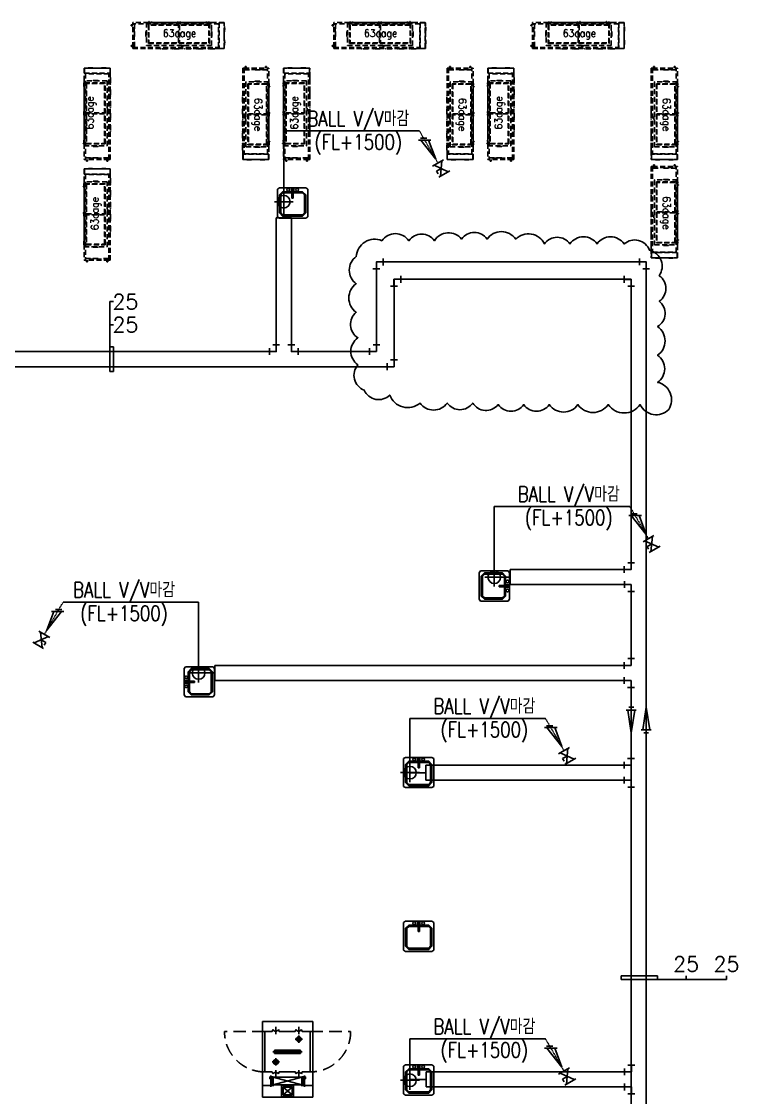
# Model space of a CAD drawing. Header units: millimetres. Extents: x 10903 to 284569, y 2319 to 62017.
# Drawn here: x 164789 to 178986, y 31349 to 52696 of the extents above; entities that cross this region are included whole.
import ezdxf
from ezdxf.enums import TextEntityAlignment as Align

# ---------------------------------------------------------------- set-up
doc = ezdxf.new("R2010")
doc.units = ezdxf.units.MM
for name, pattern in [('DASHDOT', [1, 0.5, -0.25, 0, -0.25]), ('DASHED', [0.75, 0.5, -0.25]), ('PHANTOM', [63.5, 31.75, -6.35, 6.35, -6.35, 6.35, -6.35])]:
    doc.linetypes.add(name, pattern=pattern)
for name, color, linetype in [('1', 8, 'Continuous'), ('5TXT', 7, 'Continuous'), ('ex', 1, 'Continuous'), ('IVC-SPF', 1, 'Continuous'), ('pipe', 3, 'Continuous'), ('UT GAS', 4, 'Continuous'), ('UTIL-RO', 4, 'Continuous'), ('빌트인', 8, 'Continuous')]:
    doc.layers.add(name, color=color, linetype=linetype)
doc.styles.add('GHS', font='ROMANS.shx', dxfattribs={"bigfont": 'whgtxt.shx'})
doc.styles.add('굴림', font='simple.shx', dxfattribs={"bigfont": 'whgtxt.shx'})
doc.styles.add('으뜸체', font='simplex.shx', dxfattribs={"bigfont": 'whgtxt.shx'})

# ---------------------------------------------------------------- blocks, each defined once
blk = doc.blocks.new('P1')
at = {"layer": '1', "color": 1, "linetype": 'Continuous'}
for p, q in [((112.5, 0), (-112.5, 0)), ((0, -112.5), (0, 112.5))]:
    blk.add_line(p, q, dxfattribs=at)
at = {"layer": 'pipe', "color": 2}
blk.add_circle((0, 0), 75, dxfattribs=at)
blk = doc.blocks.new('SA20L')
at = {"color": 2, "linetype": 'Continuous'}
for p, q in [((1.59, 0.53), (0.53, 1.59)), ((0.53, -1.59), (1.59, -0.53))]:
    blk.add_line(p, q, dxfattribs=at)
at = {"color": 0, "linetype": 'Continuous'}
blk.add_lwpolyline([(1.06, -1.06), (0, 0), (1.06, 1.06)], dxfattribs=at)
at = {"color": 2, "linetype": 'Continuous'}
for p in [(1.06, 1.06), (1.06, -1.06)]:
    blk.add_point(p, dxfattribs=at)
blk = doc.blocks.new('0S2c-M51-005-0-3층 UTILITY배관 평면도$0$SDFASFSDAF')
at = {"layer": 'pipe', "color": 2}
for p, q in [((0, 1.25), (0, -1.25)), ((0, 0.9), (2.5, -0.9)), ((2.5, 0.9), (0, -0.9)), ((2.5, 1.25), (2.5, -1.25))]:
    blk.add_line(p, q, dxfattribs=at)
blk = doc.blocks.new('VALD01')
at = {"color": 2}
for p, q in [((-1.96, 0.7), (2.54, 0)), ((2.54, 0), (-1.96, -0.7))]:
    blk.add_line(p, q, dxfattribs=at)
for points in [[(-2.54, -0.48), (-2.54, 0.48)], [(-1.96, -1), (-1.96, 1)]]:
    blk.add_lwpolyline(points, dxfattribs=at)
blk = doc.blocks.new('SINK2')
at = {"layer": '빌트인'}
for p, q in [((-262, 600), (-300, 575)), ((-300, 25), (-300, 575)), ((-262, 600), (262, 600)), ((-198, 562), (-262, 498)), ((-262, 498), (-198, 562)), ((-262, 498), (-262, 140)), ((-262, 498), (-262, 140)), ((-236, 498), (-262, 498)), ((-236, 498), (-262, 498)), ((-236, 498), (-198, 536)), ((-198, 536), (-236, 498)), ((-236, 140), (-236, 498)), ((-236, 140), (-236, 498)), ((198, 562), (-198, 562)), ((-198, 562), (198, 562)), ((-198, 536), (-198, 562)), ((-198, 536), (-198, 562)), ((-198, 536), (198, 536)), ((198, 536), (-198, 536)), ((262, 498), (198, 562)), ((198, 562), (198, 536)), ((262, 498), (198, 562)), ((198, 536), (198, 562)), ((236, 498), (198, 536)), ((198, 536), (236, 498)), ((236, 140), (236, 498)), ((236, 498), (262, 498)), ((236, 140), (236, 498)), ((236, 498), (262, 498)), ((262, 600), (300, 575)), ((262, 498), (262, 140)), ((262, 498), (262, 140)), ((300, 25), (300, 575)), ((-262, 0), (-300, 25)), ((-262, 140), (-198, 76)), ((-262, 140), (-236, 140)), ((-198, 76), (-262, 140)), ((-262, 140), (-236, 140)), ((262, 0), (-262, 0)), ((-198, 102), (-236, 140)), ((-236, 140), (-198, 102)), ((198, 102), (-198, 102)), ((-198, 102), (198, 102)), ((-198, 76), (-198, 102)), ((-198, 102), (-198, 76)), ((-198, 76), (198, 76)), ((198, 76), (-198, 76)), ((-114, 45), (-115, 38)), ((-115, 38), (-114, 45)), ((-114, 45), (-115, 38)), ((-115, 38), (-114, 45)), ((-115, 38), (-114, 32)), ((-114, 32), (-115, 38)), ((-115, 38), (-114, 32)), ((-114, 32), (-115, 38)), ((-111, 51), (-114, 45)), ((-114, 45), (-111, 51)), ((-111, 51), (-114, 45)), ((-114, 45), (-111, 51)), ((-114, 32), (-111, 25)), ((-111, 25), (-114, 32)), ((-114, 32), (-111, 25)), ((-111, 25), (-114, 32)), ((-107, 56), (-111, 51)), ((-111, 51), (-107, 56)), ((-107, 56), (-111, 51)), ((-111, 51), (-107, 56)), ((-111, 25), (-107, 20)), ((-107, 20), (-111, 25)), ((-111, 25), (-107, 20)), ((-107, 20), (-111, 25)), ((-102, 60), (-107, 56)), ((-107, 56), (-102, 60)), ((-102, 60), (-107, 56)), ((-107, 56), (-102, 60)), ((-107, 20), (-102, 16)), ((-102, 16), (-107, 20)), ((-107, 20), (-102, 16)), ((-102, 16), (-107, 20)), ((-96, 63), (-102, 60)), ((-102, 60), (-96, 63)), ((-96, 63), (-102, 60)), ((-102, 60), (-96, 63)), ((-102, 16), (-96, 14)), ((-96, 14), (-102, 16)), ((-102, 16), (-96, 14)), ((-96, 14), (-102, 16)), ((-89, 64), (-96, 63)), ((-96, 63), (-89, 64)), ((-89, 64), (-96, 63)), ((-96, 63), (-89, 64)), ((-96, 14), (-89, 13)), ((-89, 13), (-96, 14)), ((-96, 14), (-89, 13)), ((-89, 13), (-96, 14)), ((-82, 63), (-89, 64)), ((-82, 63), (-89, 64)), ((-89, 64), (-82, 63)), ((-82, 63), (-89, 64)), ((-89, 13), (-82, 14)), ((-82, 14), (-89, 13)), ((-89, 13), (-82, 14)), ((-82, 14), (-89, 13)), ((-76, 60), (-82, 63)), ((-82, 63), (-76, 60)), ((-76, 60), (-82, 63)), ((-82, 63), (-76, 60)), ((-82, 14), (-76, 16)), ((-76, 16), (-82, 14)), ((-82, 14), (-76, 16)), ((-76, 16), (-82, 14)), ((-71, 56), (-76, 60)), ((-76, 60), (-71, 56)), ((-71, 56), (-76, 60)), ((-76, 60), (-71, 56)), ((-76, 16), (-71, 20)), ((-71, 20), (-76, 16)), ((-76, 16), (-71, 20)), ((-71, 20), (-76, 16)), ((-67, 51), (-71, 56)), ((-71, 56), (-67, 51)), ((-67, 51), (-71, 56)), ((-71, 56), (-67, 51)), ((-71, 20), (-67, 25)), ((-67, 25), (-71, 20)), ((-71, 20), (-67, 25)), ((-67, 25), (-71, 20)), ((-64, 45), (-67, 51)), ((-67, 51), (-64, 45)), ((-64, 45), (-67, 51)), ((-67, 51), (-64, 45)), ((-67, 25), (-64, 32)), ((-64, 32), (-67, 25)), ((-67, 25), (-64, 32)), ((-64, 32), (-67, 25)), ((-64, 38), (-64, 45)), ((-64, 45), (-64, 38)), ((-64, 38), (-64, 45)), ((-64, 45), (-64, 38)), ((-64, 32), (-64, 38)), ((-64, 38), (-64, 32)), ((-64, 32), (-64, 38)), ((-64, 38), (-64, 32)), ((-13, 64), (-25, 76)), ((-25, 76), (25, 76)), ((-25, 76), (-13, 64)), ((-25, 13), (-25, 76)), ((-13, 25), (-25, 13)), ((-13, 25), (-25, 13)), ((25, 13), (-25, 13)), ((-13, 204), (-13, 89)), ((13, 204), (-13, 204)), ((-13, 204), (-13, 102)), ((13, 204), (-13, 204)), ((-13, 204), (13, 204)), ((13, 204), (-13, 204)), ((-13, 204), (-13, 102)), ((-13, 89), (-13, 204)), ((13, 102), (-13, 102)), ((-13, 102), (13, 102)), ((-13, 64), (-13, 102)), ((-13, 102), (-13, 89)), ((-13, 102), (-13, 89)), ((-13, 64), (-13, 102)), ((-13, 89), (13, 89)), ((-13, 89), (13, 89)), ((-13, 25), (-13, 89)), ((-13, 89), (-13, 25)), ((13, 64), (-13, 64)), ((13, 64), (-13, 64)), ((-13, 25), (-13, 64)), ((13, 25), (-13, 25)), ((13, 25), (-13, 25)), ((13, 89), (13, 204)), ((13, 102), (13, 204)), ((13, 204), (13, 102)), ((13, 89), (13, 204)), ((13, 102), (13, 64)), ((13, 89), (13, 102)), ((13, 102), (13, 64)), ((13, 102), (13, 89)), ((13, 89), (13, 25)), ((13, 89), (13, 25)), ((25, 76), (13, 64)), ((13, 64), (25, 76)), ((13, 25), (13, 64)), ((13, 25), (25, 13)), ((13, 25), (25, 13)), ((25, 76), (25, 13)), ((67, 51), (64, 45)), ((64, 45), (67, 51)), ((67, 51), (64, 45)), ((64, 45), (67, 51)), ((64, 38), (64, 45)), ((64, 45), (64, 38)), ((64, 38), (64, 45)), ((64, 45), (64, 38)), ((64, 38), (64, 32)), ((64, 32), (64, 38)), ((64, 38), (64, 32)), ((64, 32), (64, 38)), ((64, 32), (67, 25)), ((67, 25), (64, 32)), ((64, 32), (67, 25)), ((67, 25), (64, 32)), ((71, 56), (67, 51)), ((67, 51), (71, 56)), ((71, 56), (67, 51)), ((67, 51), (71, 56)), ((67, 25), (71, 20)), ((71, 20), (67, 25)), ((67, 25), (71, 20)), ((71, 20), (67, 25)), ((76, 60), (71, 56)), ((71, 56), (76, 60)), ((76, 60), (71, 56)), ((71, 56), (76, 60)), ((71, 20), (76, 16)), ((76, 16), (71, 20)), ((71, 20), (76, 16)), ((76, 16), (71, 20)), ((82, 63), (76, 60)), ((76, 60), (82, 63)), ((82, 63), (76, 60)), ((76, 60), (82, 63)), ((76, 16), (82, 14)), ((82, 14), (76, 16)), ((76, 16), (82, 14)), ((82, 14), (76, 16)), ((89, 64), (82, 63)), ((82, 63), (89, 64)), ((89, 64), (82, 63)), ((82, 63), (89, 64)), ((82, 14), (89, 13)), ((89, 13), (82, 14)), ((82, 14), (89, 13)), ((89, 13), (82, 14)), ((96, 63), (89, 64)), ((89, 64), (96, 63)), ((96, 63), (89, 64)), ((89, 64), (96, 63)), ((89, 13), (96, 14)), ((96, 14), (89, 13)), ((89, 13), (96, 14)), ((96, 14), (89, 13)), ((102, 60), (96, 63)), ((96, 63), (102, 60)), ((102, 60), (96, 63)), ((96, 63), (102, 60)), ((96, 14), (102, 16)), ((102, 16), (96, 14)), ((96, 14), (102, 16)), ((102, 16), (96, 14)), ((107, 56), (102, 60)), ((102, 60), (107, 56)), ((107, 56), (102, 60)), ((102, 60), (107, 56)), ((102, 16), (107, 20)), ((107, 20), (102, 16)), ((102, 16), (107, 20)), ((107, 20), (102, 16)), ((111, 51), (107, 56)), ((107, 56), (111, 51)), ((111, 51), (107, 56)), ((107, 56), (111, 51)), ((107, 20), (111, 25)), ((111, 25), (107, 20)), ((107, 20), (111, 25)), ((111, 25), (107, 20)), ((114, 45), (111, 51)), ((111, 51), (114, 45)), ((114, 45), (111, 51)), ((111, 51), (114, 45)), ((111, 25), (114, 32)), ((114, 32), (111, 25)), ((111, 25), (114, 32)), ((114, 32), (111, 25)), ((115, 38), (114, 45)), ((114, 45), (115, 38)), ((115, 38), (114, 45)), ((114, 45), (115, 38)), ((114, 32), (115, 38)), ((115, 38), (114, 32)), ((114, 32), (115, 38)), ((115, 38), (114, 32)), ((198, 76), (262, 140)), ((236, 140), (198, 102)), ((262, 140), (198, 76)), ((198, 102), (236, 140)), ((198, 102), (198, 76)), ((198, 102), (198, 76)), ((262, 140), (236, 140)), ((236, 140), (262, 140)), ((262, 0), (300, 25))]:
    blk.add_line(p, q, dxfattribs=at)
blk = doc.blocks.new('AS-P')
at = {"layer": '빌트인', "linetype": 'Continuous'}
for p, q in [((-497, 900), (-497, -600)), ((-497, 900), (503, 900)), ((-117, 675), (-117, 886)), ((-117, 886), (123, 886)), ((93, 705), (-87, 856)), ((-87, 705), (93, 856)), ((-87, 705), (-87, 856)), ((-87, 856), (93, 856)), ((93, 705), (93, 856)), ((123, 886), (123, 675)), ((503, 900), (503, -600)), ((-281, 667), (-497, 667)), ((-332, 695), (-332, 473)), ((308, 657), (-302, 657)), ((-302, 507), (-302, 657)), ((288, 507), (-282, 657)), ((-282, 507), (288, 657)), ((-282, 507), (-282, 657)), ((-281, 667), (-281, 682)), ((123, 675), (-117, 675)), ((93, 705), (-87, 705)), ((286, 667), (286, 682)), ((286, 667), (503, 667)), ((288, 507), (288, 657)), ((308, 507), (308, 657)), ((338, 695), (338, 473)), ((-352, 535), (-312, 535)), ((-352, 535), (-352, 497)), ((-352, 497), (-281, 497)), ((-312, 548), (-312, 535)), ((-302, 507), (308, 507)), ((-231, 364), (-231, 510)), ((225, 510), (225, 364)), ((358, 497), (286, 497)), ((318, 548), (318, 535)), ((358, 535), (318, 535)), ((358, 535), (358, 497)), ((503, 633), (503, -600)), ((-447, 400), (-447, -400)), ((-302, 400), (-447, 400)), ((-231, 130), (-231, 276)), ((-231, 276), (-231, 130)), ((157, 400), (-166, 400)), ((293, 400), (453, 400)), ((453, 400), (453, -400)), ((-304, 203), (-159, 203)), ((293, 0), (-293, 0)), ((-256, 33), (256, 33)), ((-256, -33), (-256, 33)), ((-211, -33), (-211, 33)), ((-199, 21), (199, 21)), ((-199, -21), (-199, 21)), ((199, 21), (199, -21)), ((211, 33), (211, -33)), ((256, 33), (256, -33)), ((256, -33), (-256, -33)), ((199, -21), (-199, -21)), ((225, -177), (225, -323)), ((225, -323), (225, -177)), ((-300, -400), (-447, -400)), ((-231, -494), (-231, -348)), ((155, -400), (-164, -400)), ((152, -250), (298, -250)), ((225, -349), (225, -495)), ((291, -400), (453, -400)), ((-497, -600), (503, -600))]:
    blk.add_line(p, q, dxfattribs=at)
at = {"layer": '빌트인', "linetype": 'DASHED', "ltscale": 500}
for p, q in [((-448, -400), (-1248, -400)), ((453, -400), (1253, -400))]:
    blk.add_line(p, q, dxfattribs=at)
at = {"layer": '빌트인', "linetype": 'Continuous'}
for centre, radius in [((-231, 203), 49), ((-231, 203), 34.2), ((-231, 203), 22.4), ((225, -250), 49), ((225, -250), 34.2), ((225, -250), 22.4)]:
    blk.add_circle(centre, radius, dxfattribs=at)
for centre, radius, start, end in [((-234, 396), 68.3, 138.2859, 176.4878), ((-233, 465), 57, 205.1504, 333.7356), ((-234, 396), 68.3, 3.5122, 40.6001), ((225, 396), 68.3, 138.2859, 176.4878), ((225, 465), 57, 205.1504, 333.7356), ((225, 396), 68.3, 3.5122, 40.6001), ((-232, -396), 68.3, 183.5122, 221.7141), ((-231, -465), 57, 26.2644, 154.8496), ((-232, -396), 68.3, 319.3999, 356.4878), ((223, -396), 68.3, 183.5122, 221.7141), ((224, -465), 57, 26.2644, 154.8496), ((223, -396), 68.3, 319.3999, 356.4878)]:
    blk.add_arc(centre, radius, start, end, dxfattribs=at)
at = {"layer": '빌트인', "linetype": 'DASHED', "ltscale": 500}
for centre, start, end in [((-448, -400), 90, 180), ((453, -400), 0, 90)]:
    blk.add_arc(centre, 800, start, end, dxfattribs=at)
blk = doc.blocks.new('IVC-S70')
at = {"layer": '빌트인', "linetype": 'DASHED', "ltscale": 200}
for p, q in [((-909, 221), (-908, 221)), ((-909, 221), (-909, 161)), ((-908, 222), (-907, 222)), ((-908, -285), (-908, 222)), ((-907, 222), (-908, 222)), ((-907, 228), (905, 228)), ((-907, 225), (-907, 228)), ((-907, 225), (-907, 222)), ((-805, 225), (-907, 225)), ((-907, 223), (-806, 223)), ((-907, 223), (-907, 222)), ((-907, 222), (-907, 222)), ((-809, 222), (-905, 222)), ((-807, 225), (-807, 223)), ((-806, 223), (-806, 222)), ((-806, 222), (-805, 222)), ((-805, 222), (-806, 222)), ((-805, 222), (-805, 225)), ((-805, 222), (-805, -285)), ((-655, 228), (635, 228)), ((-655, -228), (-655, 228)), ((-605, 248), (-603, 248)), ((-605, 228), (-605, 248)), ((-555, 228), (-605, 228)), ((-603, 248), (-603, 230)), ((-603, 230), (-557, 230)), ((-557, 248), (-555, 248)), ((-557, 230), (-557, 248)), ((-555, 248), (-555, 228)), ((-35, 248), (-33, 248)), ((-35, 228), (-35, 248)), ((15, 228), (-35, 228)), ((-33, 248), (-33, 230)), ((-33, 230), (13, 230)), ((13, 248), (15, 248)), ((13, 230), (13, 248)), ((15, 248), (15, 228)), ((535, 248), (537, 248)), ((535, 228), (535, 248)), ((585, 228), (535, 228)), ((537, 248), (537, 230)), ((537, 230), (583, 230)), ((583, 230), (583, 248)), ((583, 248), (585, 248)), ((585, 248), (585, 228)), ((635, 228), (635, -228)), ((905, 202), (905, 228)), ((-910, 44), (-910, 161)), ((-908, 161), (-910, 161)), ((-910, 54), (-910, 151)), ((-910, 151), (-910, 151)), ((-910, 54), (-910, 54)), ((-910, 44), (-908, 44)), ((-909, 44), (-909, -132)), ((-805, 202), (905, 202)), ((-797, -265), (-797, 202)), ((-665, 51), (-665, -51)), ((-655, 51), (-665, 51)), ((-615, -188), (-615, 188)), ((-615, 188), (595, 188)), ((-605, -178), (-605, 178)), ((-605, 178), (585, 178)), ((-20, 178), (-20, -178)), ((0, -178), (0, 178)), ((585, 178), (585, -178)), ((595, 188), (595, -188)), ((645, 51), (635, 51)), ((645, -51), (645, 51)), ((870, 202), (870, -55)), ((880, -265), (880, 202)), ((905, -265), (905, 202)), ((905, 182), (933, 182)), ((905, 162), (933, 162)), ((938, 167), (938, 177)), ((-910, -221), (-910, -104)), ((-908, -104), (-910, -104)), ((-910, -211), (-910, -114)), ((-910, -114), (-910, -114)), ((-910, -211), (-910, -211)), ((-665, -51), (-655, -51)), ((595, -188), (-615, -188)), ((585, -178), (-605, -178)), ((635, -51), (645, -51)), ((870, -157), (870, -265)), ((-910, -221), (-908, -221)), ((-909, -221), (-909, -286)), ((-909, -286), (-908, -286)), ((-908, -285), (-907, -285)), ((-908, -285), (-908, -286)), ((-908, -287), (-908, -286)), ((-908, -286), (-907, -286)), ((-908, -287), (-907, -287)), ((-907, -286), (-907, -285)), ((-907, -286), (-907, -286)), ((-907, -286), (-907, -288)), ((-905, -286), (-907, -286)), ((-907, -288), (-907, -291)), ((-805, -288), (-907, -288)), ((-580, -291), (-907, -291)), ((-905, -286), (-809, -286)), ((-806, -286), (-809, -286)), ((-807, -286), (-807, -288)), ((-806, -286), (-806, -285)), ((-805, -285), (-806, -285)), ((-806, -286), (-806, -285)), ((-806, -286), (-805, -286)), ((-580, -265), (-805, -265)), ((-805, -285), (-805, -288)), ((-718, -296), (-600, -296)), ((-718, -296), (-600, -296)), ((-718, -296), (-599, -296)), ((-718, -296), (-599, -296)), ((635, -228), (-655, -228)), ((905, -265), (-580, -265)), ((905, -291), (-580, -291)), ((-481, -296), (-361, -296)), ((-481, -296), (-361, -296)), ((-244, -296), (-124, -296)), ((-244, -296), (-124, -296)), ((-113, -228), (-113, -238)), ((-56, -238), (-113, -238)), ((-56, -238), (-56, -228)), ((-6, -296), (113, -296)), ((-6, -296), (113, -296)), ((231, -296), (350, -296)), ((231, -296), (350, -296)), ((905, -225), (933, -225)), ((905, -245), (933, -245)), ((905, -265), (905, -291)), ((938, -240), (938, -230))]:
    blk.add_line(p, q, dxfattribs=at)
for centre, radius, start, end in [((-905, 220), 2, 147.4808, 154.9288), ((933, 177), 5, 0, 90), ((933, 167), 5, 270, 0), ((-905, -284), 2, 207.8925, 209.1843), ((-905, -284), 2, 222.132, 270), ((-718, -288), 7.5, 199.1756, 270), ((-718, -288), 7.4, 199.445, 270), ((-718, -288), 7.5, 199.1756, 270), ((-718, -288), 7.4, 199.445, 270), ((-599, -288), 7.5, 270, 340.8244), ((-599, -288), 7.4, 270, 340.555), ((-481, -288), 7.5, 199.1756, 270), ((-481, -288), 7.4, 199.445, 270), ((-361, -288), 7.5, 270, 340.8244), ((-361, -288), 7.4, 270, 340.555), ((-244, -288), 7.5, 199.1756, 270), ((-244, -288), 7.4, 199.445, 270), ((-124, -288), 7.5, 270, 340.8244), ((-124, -288), 7.4, 270, 340.555), ((-6, -288), 7.5, 199.1756, 270), ((-6, -288), 7.4, 199.445, 270), ((113, -288), 7.5, 270, 340.8244), ((113, -288), 7.4, 270, 340.555), ((231, -288), 7.5, 199.1756, 270), ((231, -288), 7.4, 199.445, 270), ((350, -288), 7.5, 270, 340.8244), ((350, -288), 7.4, 270, 340.555), ((933, -230), 5, 0, 90), ((933, -240), 5, 270, 0)]:
    blk.add_arc(centre, radius, start, end, dxfattribs=at)
for points, knots in [([(-906, 221), (-906, 221), (-907, 221), (-907, 221), (-907, 221), (-908, 221), (-908, 221), (-908, 221), (-908, 222), (-908, 222)], [0, 0, 0, 0, 0.25, 0.25, 0.5, 0.5, 0.75, 0.75, 1, 1, 1, 1]), ([(-907, 223), (-907, 223), (-907, 223), (-907, 222), (-907, 222), (-906, 222), (-906, 222), (-906, 221), (-906, 221), (-906, 221)], [0, 0, 0, 0, 0.25, 0.25, 0.5, 0.5, 0.75, 0.75, 1, 1, 1, 1]), ([(-907, 222), (-907, 222), (-907, 222), (-907, 222), (-907, 221), (-906, 221), (-906, 221), (-906, 221), (-906, 221), (-906, 221)], [0, 0, 0, 0, 0.25, 0.25, 0.5, 0.5, 0.75, 0.75, 1, 1, 1, 1]), ([(-807, 221), (-807, 221), (-807, 221), (-807, 222), (-807, 222), (-806, 222), (-806, 222), (-806, 223), (-806, 223), (-806, 223)], [0, 0, 0, 0, 0.25, 0.25, 0.5, 0.5, 0.75, 0.75, 1, 1, 1, 1]), ([(-807, 221), (-807, 221), (-807, 221), (-807, 221), (-807, 221), (-806, 221), (-806, 222), (-806, 222), (-806, 222), (-806, 222)], [0, 0, 0, 0, 0.25, 0.25, 0.5, 0.5, 0.75, 0.75, 1, 1, 1, 1]), ([(-806, 222), (-806, 222), (-806, 221), (-806, 221), (-806, 221), (-806, 221), (-807, 221), (-807, 221), (-807, 221), (-807, 221)], [0, 0, 0, 0, 0.25, 0.25, 0.5, 0.5, 0.75, 0.75, 1, 1, 1, 1]), ([(-805, 222), (-805, 222), (-805, 221), (-805, 221), (-805, 221), (-806, 221), (-806, 221), (-807, 221), (-807, 221), (-807, 221)], [0, 0, 0, 0, 0.25, 0.25, 0.5, 0.5, 0.75, 0.75, 1, 1, 1, 1]), ([(-910, 151), (-911, 150), (-912, 148), (-913, 144), (-915, 139), (-915, 133), (-916, 124), (-916, 114), (-917, 107), (-917, 102)], [0, 0, 0, 0, 0.06656, 0.148336, 0.245879, 0.367331, 0.543547, 0.754398, 1, 1, 1, 1]), ([(-917, 102), (-917, 97), (-916, 88), (-916, 76), (-915, 67), (-914, 61), (-913, 57), (-911, 55), (-911, 54), (-910, 54)], [0, 0, 0, 0, 0.306371, 0.556522, 0.750806, 0.848907, 0.923816, 0.967508, 1, 1, 1, 1]), ([(-910, -114), (-911, -115), (-912, -117), (-913, -121), (-915, -126), (-915, -132), (-916, -141), (-916, -151), (-917, -158), (-917, -163)], [0, 0, 0, 0, 0.06656, 0.148336, 0.245879, 0.367331, 0.543547, 0.754398, 1, 1, 1, 1]), ([(-917, -163), (-917, -168), (-916, -177), (-916, -190), (-915, -198), (-914, -204), (-913, -208), (-911, -210), (-911, -211), (-910, -211)], [0, 0, 0, 0, 0.306371, 0.556522, 0.750806, 0.848907, 0.923816, 0.967508, 1, 1, 1, 1]), ([(-908, -285), (-908, -284), (-908, -284), (-908, -284), (-908, -284), (-907, -284), (-907, -284), (-907, -284), (-906, -284), (-906, -284)], [0, 0, 0, 0, 0.25, 0.25, 0.5, 0.5, 0.75, 0.75, 1, 1, 1, 1]), ([(-907, -285), (-907, -285), (-907, -285), (-908, -285), (-908, -285), (-908, -285), (-908, -285), (-908, -285), (-908, -285), (-908, -286)], [0, 0, 0, 0, 0.25, 0.25, 0.5, 0.5, 0.75, 0.75, 1, 1, 1, 1]), ([(-908, -286), (-908, -286), (-908, -286), (-908, -285), (-908, -285), (-907, -285), (-907, -285), (-907, -285), (-907, -285), (-907, -285)], [0, 0, 0, 0, 0.25, 0.25, 0.5, 0.5, 0.75, 0.75, 1, 1, 1, 1]), ([(-906, -284), (-906, -284), (-906, -284), (-906, -284), (-906, -284), (-907, -284), (-907, -284), (-907, -285), (-907, -285), (-907, -285)], [0, 0, 0, 0, 0.25, 0.25, 0.5, 0.5, 0.75, 0.75, 1, 1, 1, 1]), ([(-906, -284), (-906, -284), (-906, -284), (-906, -285), (-906, -285), (-907, -285), (-907, -285), (-907, -286), (-907, -286), (-907, -286)], [0, 0, 0, 0, 0.25, 0.25, 0.5, 0.5, 0.75, 0.75, 1, 1, 1, 1]), ([(-907, -285), (-907, -284), (-907, -284), (-907, -284), (-907, -284), (-907, -284), (-907, -284), (-906, -284), (-906, -284), (-906, -284)], [0, 0, 0, 0, 0.25, 0.25, 0.5, 0.5, 0.75, 0.75, 1, 1, 1, 1]), ([(-806, -285), (-806, -285), (-806, -285), (-806, -284), (-806, -284), (-807, -284), (-807, -284), (-807, -284), (-807, -284), (-807, -284)], [0, 0, 0, 0, 0.25, 0.25, 0.5, 0.5, 0.75, 0.75, 1, 1, 1, 1]), ([(-806, -286), (-806, -286), (-806, -286), (-806, -285), (-806, -285), (-807, -285), (-807, -285), (-807, -284), (-807, -284), (-807, -284)], [0, 0, 0, 0, 0.25, 0.25, 0.5, 0.5, 0.75, 0.75, 1, 1, 1, 1]), ([(-807, -284), (-807, -284), (-807, -284), (-807, -284), (-806, -284), (-806, -284), (-806, -284), (-806, -284), (-806, -284), (-806, -285)], [0, 0, 0, 0, 0.25, 0.25, 0.5, 0.5, 0.75, 0.75, 1, 1, 1, 1]), ([(-807, -284), (-807, -284), (-807, -284), (-806, -284), (-806, -284), (-805, -284), (-805, -284), (-805, -284), (-805, -284), (-805, -285)], [0, 0, 0, 0, 0.25, 0.25, 0.5, 0.5, 0.75, 0.75, 1, 1, 1, 1])]:
    blk.add_open_spline(points, degree=3, knots=knots, dxfattribs=at)

msp = doc.modelspace()

# ---------------------------------------------------------------- linework, layer by layer
at = {"layer": 'ex', "ltscale": 3000}
for p, q in [((166539.5, 46241.9), (166539.5, 47138.5)), ((166539.5, 47138.5), (166611.5, 47138.5)), ((166539.5, 46681.5), (166611.5, 46681.5)), ((166539.5, 46241.9), (166539.5, 45753.9)), ((166611.5, 45753.9), (166611.5, 46241.9)), ((166539.5, 45753.9), (166611.5, 45753.9)), ((176681.7, 33759.5), (177400.5, 33759.5)), ((177967.2, 33687.5), (177967.2, 33759.5)), ((178767.2, 33687.5), (178767.2, 33759.5)), ((177400.5, 33687.5), (176681.7, 33687.5)), ((177400.5, 33687.5), (178767.2, 33687.5))]:
    msp.add_line(p, q, dxfattribs=at)
at = {"layer": 'ex', "linetype": 'PHANTOM', "ltscale": 2}
for p, q in [((166611.5, 46241.9), (166539.5, 46241.9)), ((177400.5, 33759.5), (177400.5, 33687.5))]:
    msp.add_line(p, q, dxfattribs=at)
at = {"layer": 'UT GAS', "color": 1, "ltscale": 10}
for p, q in [((169989.7, 50525.6), (172679, 50525.6)), ((169989.7, 50525.6), (169989.7, 49121.1)), ((174163.6, 43075.9), (176852.9, 43075.9)), ((174163.6, 43075.9), (174163.6, 41671.4)), ((168300.3, 41175.9), (165611, 41175.9)), ((168300.3, 41175.9), (168300.3, 39771.4)), ((172489.7, 38869.6), (175179, 38869.6)), ((172489.7, 38869.6), (172489.7, 37793.8)), ((172489.7, 32512), (175179, 32512)), ((172489.7, 32512), (172489.7, 31689.9))]:
    msp.add_line(p, q, dxfattribs=at)
at = {"layer": 'UT GAS', "color": 4, "linetype": 'DASHDOT', "ltscale": 10}
for p, q in [((173047, 49888.1), (172679, 50525.6)), ((177221, 42438.4), (176852.9, 43075.9)), ((165242.9, 40538.4), (165611, 41175.9)), ((175547, 38232.1), (175179, 38869.6)), ((175547, 31874.5), (175179, 32512))]:
    msp.add_line(p, q, dxfattribs=at)
at = {"layer": 'UT GAS', "color": 2, "ltscale": 10}
for p, q in [((172700.4, 50380.8), (172824.6, 50380.8)), ((172659.9, 50343.6), (172908.3, 50343.6)), ((173001.4, 49967.1), (172706.4, 50343.6)), ((172861.7, 50343.6), (173001.4, 49967.1)), ((173109.5, 49779.8), (173019.4, 49727.8)), ((173050.2, 49674.5), (173019.4, 49727.8)), ((176874.4, 42931.1), (176998.6, 42931.1)), ((176833.8, 42893.9), (177082.2, 42893.9)), ((177175.3, 42517.4), (176880.4, 42893.9)), ((177035.6, 42893.9), (177175.3, 42517.4)), ((177283.5, 42330.2), (177193.4, 42278.1)), ((177224.1, 42224.8), (177193.4, 42278.1)), ((165288.5, 40617.4), (165583.5, 40993.9)), ((165428.3, 40993.9), (165288.5, 40617.4)), ((165630.1, 40993.9), (165381.7, 40993.9)), ((165589.5, 41031.1), (165465.3, 41031.1)), ((165180.4, 40430.2), (165270.5, 40378.1)), ((165239.7, 40324.8), (165270.5, 40378.1)), ((175159.9, 38687.6), (175408.3, 38687.6)), ((175200.4, 38724.8), (175324.6, 38724.8)), ((175501.4, 38311.1), (175206.4, 38687.6)), ((175361.7, 38687.6), (175501.4, 38311.1)), ((175609.5, 38123.9), (175519.4, 38071.8)), ((175550.2, 38018.5), (175519.4, 38071.8)), ((175159.9, 32329.9), (175408.3, 32329.9)), ((175200.4, 32367.2), (175324.6, 32367.2)), ((175501.4, 31953.5), (175206.4, 32329.9)), ((175361.7, 32329.9), (175501.4, 31953.5)), ((175609.5, 31766.2), (175519.4, 31714.2)), ((175550.2, 31660.9), (175519.4, 31714.2))]:
    msp.add_line(p, q, dxfattribs=at)
at = {"layer": 'UTIL-RO'}
for p, q in [((169989.7, 48802.7), (169989.7, 49121.1)), ((169839.7, 46148.3), (169839.7, 48802.7)), ((169839.7, 48802.7), (170139.7, 48802.7)), ((170139.7, 46148.3), (170139.7, 48802.7)), ((157589.7, 46148.3), (169839.7, 46148.3)), ((170139.7, 46148.3), (171826, 46148.3)), ((152610.1, 45848.3), (172169.8, 45848.3)), ((174475.1, 41673.5), (174156.8, 41673.5)), ((176876.8, 41823.5), (174475.1, 41823.5)), ((174475.1, 41523.5), (174475.1, 41823.5)), ((176876.4, 41523.5), (174475.1, 41523.5)), ((176876.3, 39921.4), (168618.7, 39921.4)), ((168618.7, 39921.4), (168618.7, 39621.4)), ((168618.7, 39771.4), (168300.3, 39771.4)), ((176875.9, 39621.4), (168618.7, 39621.4)), ((176875.9, 39621.4), (176875.9, 27171.8)), ((172803.5, 37792.8), (172485.1, 37792.8)), ((176875.6, 37942.8), (172803.5, 37942.8)), ((172803.5, 37642.8), (172803.5, 37942.8)), ((176876.2, 37642.8), (172803.5, 37642.8)), ((177175.9, 37643.8), (177175.9, 31839.9)), ((176881.8, 31857), (172809.7, 31857)), ((172809.7, 31557), (172809.7, 31857)), ((172809.7, 31707), (172491.3, 31707)), ((176882.4, 31557), (172809.7, 31557)), ((177175.9, 31539.9), (177175.9, 26871.8))]:
    msp.add_line(p, q, dxfattribs=at)
at = {"layer": '빌트인', "color": 4, "linetype": 'Continuous', "lineweight": -3}
for p, q in [((171825.2, 46286.4), (171825.2, 47925.5)), ((171825.2, 47925.5), (177175.8, 47925.5)), ((177175.8, 47925.5), (177175.9, 47925.5)), ((177176.3, 41823.1), (177176.3, 47925.3)), ((172175.1, 45983.3), (172175.1, 47582.1)), ((172175.1, 47582.1), (176874.8, 47582.1)), ((176874.8, 47582.1), (176875.9, 47582.1)), ((176876.5, 41957.6), (176876.5, 47581.7)), ((177175.8, 41821.3), (177175.8, 41495.2)), ((177175.9, 41495.4), (177175.9, 37630.7)), ((176877.2, 41389.7), (176877.2, 39921.6)), ((177175.1, 37946.6), (177175.1, 37622.9)), ((177175.8, 31842.4), (177175.8, 31530.6))]:
    msp.add_line(p, q, dxfattribs=at)
at = {"layer": '빌트인', "color": 1, "linetype": 'Continuous', "lineweight": -3}
msp.add_line((176681.7, 33759.5), (176681.7, 33687.5), dxfattribs=at)
at = {"layer": '빌트인', "color": 6, "linetype": 'Continuous', "lineweight": -3}
msp.add_lwpolyline([(177623.9, 45000.5, -0.5205671), (177054.8, 45095.3, -0.5205671), (176422.4, 45095.3, -0.5205671), (175821.7, 45095.3, -0.5205671), (175252.6, 45095.3, -0.5205671), (174746.8, 45095.3, -0.5205671), (174240.9, 45095.3, -0.5205671), (173735, 45126.8, -0.5205671), (173229.2, 45126.8, -0.5205671), (172691.7, 45126.8, -0.5205671), (172091, 45284.7, -0.5205671), (171585.1, 45379.4, -0.5205671), (171458.7, 45884.7, -0.5205671), (171458.7, 46421.5, -0.5205671), (171427, 46926.7, -0.5205671), (171427, 47495.1, -0.5205671), (171427, 48031.9, -0.5205671), (171932.9, 48347.7, -0.5205671), (172470.4, 48347.7, -0.5205671), (172976.2, 48347.7, -0.5205671), (173513.7, 48379.3, -0.5205671), (174019.6, 48379.3, -0.5205671), (174588.7, 48379.3, -0.5205671), (175157.8, 48284.5, -0.5205671), (175663.6, 48284.5, -0.5205671), (176201.1, 48284.5, -0.5205671), (176738.6, 48284.5, -0.5205671), (177244.5, 48158.2, -0.5205671), (177434.2, 47653, -0.5205671), (177434.2, 47147.8, -0.5205671), (177402.5, 46642.5, -0.5205671), (177402.5, 46074.1, -0.5205671), (177402.5, 45537.3, -0.5205671)], format="xyb", close=True, dxfattribs=at)

# ---------------------------------------------------------------- block references
at = {"layer": 'IVC-SPF', "xscale": -1}
for p in [(167900.4, 52448.9), (171887.7, 52448.9), (175829.4, 52448.9)]:
    msp.add_blockref('IVC-S70', p, dxfattribs=at)
for p, rotation in [((166257.2, 50863.6), 90), ((169467.2, 50867.7), 270), ((170212.2, 50863.6), 90), ((173517.2, 50867.7), 270), ((174262.2, 50863.6), 90), ((177567.2, 50867.7), 270), ((166257.2, 48863.6), 90), ((177567.2, 48917.7), 270)]:
    msp.add_blockref('IVC-S70', p, dxfattribs=dict(at, rotation=rotation))
at = {"layer": 'pipe', "yscale": 1.666666666666667, "zscale": 1.666666666666667}
for p, xscale, rotation in [((169989.7, 49121.1), 1.666666666666667, 180), ((174163.6, 41671.4), 1.666666666666667, 89.99999999999999), ((168300.3, 39771.4), -1.666666666666667, 270), ((172489.7, 37793.8), 1.666666666666667, 89.99999999999999), ((172489.7, 31689.9), 1.666666666666667, 89.99999999999999)]:
    msp.add_blockref('P1', p, dxfattribs=dict(at, xscale=xscale, rotation=rotation))
at = {"layer": 'pipe', "color": 3, "linetype": 'Continuous', "yscale": 100, "zscale": 100, "rotation": 270}
for p, xscale in [((176879.8, 38837.7), 100), ((177175.9, 38837.7), -100)]:
    msp.add_blockref('VALD01', p, dxfattribs=dict(at, xscale=xscale))
at = {"layer": 'UT GAS', "yscale": 99.9994641700261, "zscale": 99.9994641700261}
for p, xscale, rotation in [((173172, 49671.6), 99.9994641700261, 119.9999999994773), ((177346, 42221.9), 99.9994641700261, 119.9999999994773), ((165117.9, 40321.9), -99.9994641700261, 240.0000000005227), ((175672, 38015.6), 99.9994641700261, 119.9999999994773), ((175672, 31658), 99.9994641700261, 119.9999999994773)]:
    msp.add_blockref('0S2c-M51-005-0-3층 UTILITY배관 평면도$0$SDFASFSDAF', p, dxfattribs=dict(at, xscale=xscale, rotation=rotation))
at = {"layer": 'UTIL-RO', "yscale": 90, "zscale": 89.99999999999997}
for p, xscale, rotation in [((171825.4, 47926), -89.99999999996898, 134.9999999998951), ((177175.8, 47927.5), -89.99999999996889, 44.9999999998952), ((172174.5, 47582.1), -89.99999999996898, 134.9999999998951), ((176876.7, 47581.2), -89.99999999996888, 44.9999999998952), ((169839.7, 46148.3), -89.99999999996892, 314.9999999999057), ((170139.7, 46148.3), -89.99999999996892, 224.9999999999056), ((171825.8, 46149.9), -89.99999999997917, 314.9999999999017), ((172175, 45847.8), -89.99999999997917, 314.9999999999017), ((176876.8, 41823.5), -89.9999999999586, 314.9999999999017), ((176877.2, 41524.8), -89.99999999997918, 44.99999999990176), ((176876.3, 39921.4), -89.99999999996892, 314.9999999999057), ((176875.2, 39620.7), -89.9999999999689, 44.9999999998952), ((176875.6, 37942.8), -89.9999999999586, 314.9999999999017), ((176876.2, 37642.8), -89.99999999997918, 44.99999999990176), ((176881.8, 31857), -89.9999999999586, 314.9999999999017), ((176882.4, 31557), -89.99999999997918, 44.99999999990176)]:
    msp.add_blockref('SA20L', p, dxfattribs=dict(at, xscale=xscale, rotation=rotation))
at = {"layer": '빌트인', "lineweight": -3, "xscale": -1, "rotation": 180}
msp.add_blockref('SINK2', (170164.7, 49396.4), dxfattribs=at)
at = {"layer": '빌트인', "lineweight": -3}
for p, rotation in [((174464.7, 41496.4), 89.99999999999999), ((168014.7, 39596.4), 270), ((172664.7, 38096.4), 180), ((172664.7, 34846.4), 180), ((172664.7, 31996.4), 180)]:
    msp.add_blockref('SINK2', p, dxfattribs=dict(at, rotation=rotation))
at = {"layer": '빌트인', "xscale": -1, "rotation": 180}
msp.add_blockref('AS-P', (170061.8, 32256.4), dxfattribs=at)

# ---------------------------------------------------------------- texts
at = {"layer": '5TXT', "color": 7, "style": '굴림'}
for p in [(166848.5, 47138.5), (166848.5, 46681.5), (177967.2, 33996.5), (178767.2, 33996.5)]:
    msp.add_text('25', height=300, dxfattribs=at).set_placement(p, align=Align.MIDDLE_CENTER)
at = {"layer": 'UT GAS', "color": 7, "ltscale": 10, "style": 'GHS', "width": 0.8}
for s, p in [('BALL V/V마감', (171467.4, 50748.3)), ('(FL+1500)', (171467.4, 50283.3)), ('BALL V/V마감', (175641.4, 43298.6)), ('(FL+1500)', (175641.4, 42833.6)), ('BALL V/V마감', (166822.5, 41398.6)), ('(FL+1500)', (166822.5, 40933.6)), ('BALL V/V마감', (173967.4, 39092.3)), ('(FL+1500)', (173967.4, 38627.3)), ('BALL V/V마감', (173967.4, 32734.7)), ('(FL+1500)', (173967.4, 32269.7))]:
    msp.add_text(s, height=300, dxfattribs=at).set_placement(p, align=Align.MIDDLE)
at = {"layer": '빌트인', "style": '으뜸체', "width": 0.9}
for p in [(167591.3, 52390, -2807), (171578.6, 52390, -2807), (175520.3, 52390, -2807)]:
    msp.add_text('63cage', height=150, dxfattribs=at).set_placement(p)
for rotation, p in [(90, (166216.1, 50554.6, -2807)), (270, (169408.3, 51176.8, -2807)), (90, (170271.1, 50554.6, -2807)), (270, (173458.3, 51176.8, -2807)), (90, (174321.1, 50554.6, -2807)), (270, (177508.3, 51176.8, -2807)), (90, (166316.1, 48554.6, -2807)), (270, (177508.3, 49226.8, -2807))]:
    msp.add_text('63cage', height=150, rotation=rotation, dxfattribs=at).set_placement(p)

doc.saveas('drawing.dxf')
